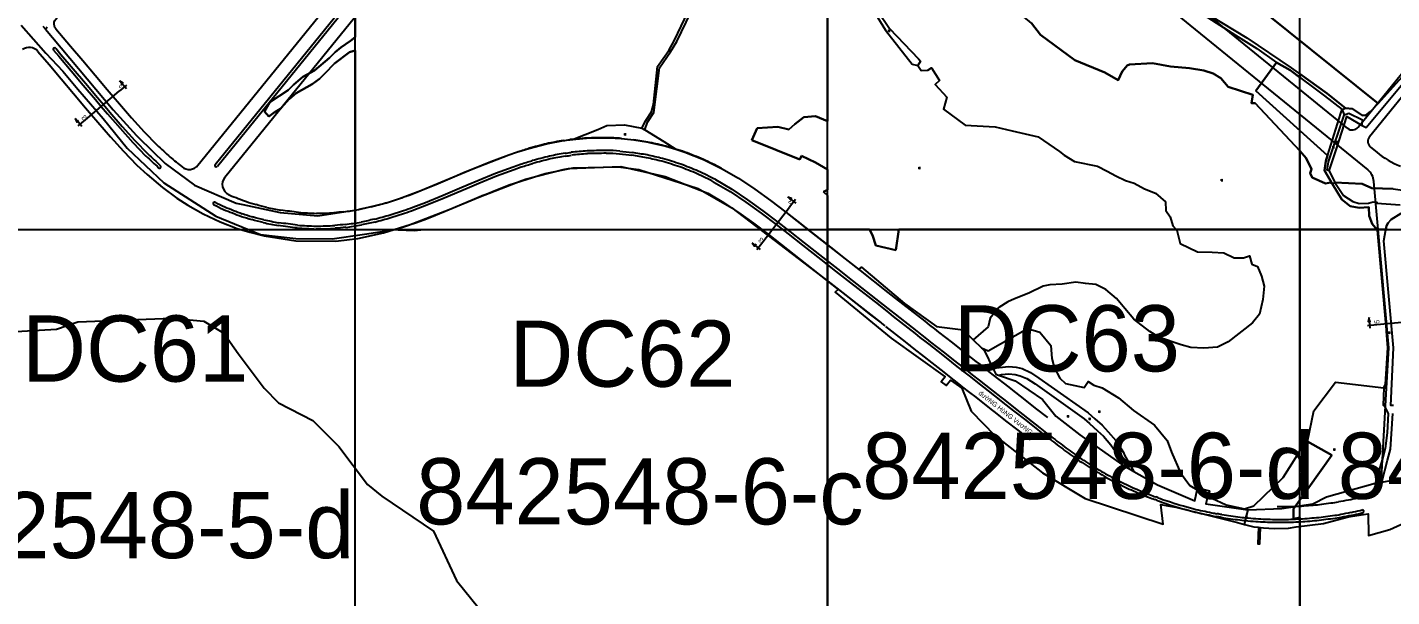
# Model space of a CAD drawing. Extents: x 548357 to 553070, y 1834500 to 1842500.
# Drawn here: x 549653 to 551097, y 1840112 to 1840714 of the extents above; entities that cross this region are included whole.
import ezdxf

# ---------------------------------------------------------------- set-up
doc = ezdxf.new("R2010")
doc.units = 0
for name, color, linetype in [('Level 10', 7, 'Continuous'), ('Level 11', 7, 'Continuous'), ('Level 13', 7, 'Continuous'), ('Level 2', 7, 'Continuous'), ('Level 30', 7, 'Continuous'), ('Level 4', 7, 'Continuous'), ('Level 52', 7, 'Continuous'), ('Level 55', 7, 'Continuous'), ('Level 61', 7, 'Continuous'), ('Level 62', 7, 'Continuous'), ('Level 8', 7, 'Continuous')]:
    doc.layers.add(name, color=color, linetype=linetype)

msp = doc.modelspace()

# ---------------------------------------------------------------- linework, layer by layer
at = {"layer": 'Level 10'}
for p, q in [((549669.5, 1840714.9), (549672.2, 1840711.6)), ((551045, 1840626.9), (551048.3, 1840628.3)), ((551045, 1840626.9), (551047.1, 1840620.9)), ((550303.6, 1840607.2), (550306.8, 1840605.2)), ((551031.3, 1840561.9), (551037.1, 1840549.5)), ((551034.8, 1840547.8), (551037.1, 1840549.5)), ((550654.3, 1840383.3), (550663, 1840374.9)), ((551081.4, 1840231.8), (551087.1, 1840232.8)), ((550941.5, 1840188), (550945.3, 1840203.5)), ((550956.4, 1840185), (550958.4, 1840184.8))]:
    msp.add_line(p, q, dxfattribs=at)
for points in [[(550668, 1841104.4), (550651.6, 1841083.3), (550624.3, 1841046.5), (550597.3, 1841000), (550573.2, 1840956.4), (550566.3, 1840935.7), (550568.6, 1840927), (550581, 1840919), (550623.6, 1840898.6), (550667.4, 1840872.9), (550728.6, 1840835.8), (550781.8, 1840802.7), (550841.7, 1840766.8), (550905.7, 1840725.9), (550943.9, 1840702.6), (550991, 1840671), (551029.2, 1840643.6), (551048.3, 1840628.3)], [(550710.3, 1840840.3), (550714.1, 1840840.8), (550780.7, 1840799.5), (550839.7, 1840763.8), (550882.2, 1840737.2), (550932, 1840705.5), (550954.7, 1840691.4), (550975.3, 1840676.5), (550989.8, 1840668.3), (551026.2, 1840641.2), (551045, 1840626.9)], [(550303.6, 1840607.2), (550307.8, 1840615.2), (550313.9, 1840624.4), (550316, 1840632), (550320, 1840672.1), (550332.2, 1840689.2), (550338.1, 1840700), (550348.7, 1840722.2), (550361.3, 1840752.2), (550371.7, 1840777.8), (550372.4, 1840783.5), (550369, 1840786), (550366.7, 1840791.1), (550376.5, 1840806.9), (550399.8, 1840814.8)], [(550306.8, 1840605.2), (550309.4, 1840613.3), (550316.2, 1840623.5), (550322.4, 1840670.9), (550334, 1840687.7), (550340.6, 1840698.7), (550350.6, 1840719.2), (550364.5, 1840748), (550374.4, 1840777.9), (550376.3, 1840789.8), (550377.2, 1840795.1), (550392.9, 1840791), (550408.1, 1840785.4), (550427.3, 1840777), (550444.9, 1840778.7), (550453, 1840777), (550490.1, 1840762.5), (550506.7, 1840761.1), (550527.8, 1840750.2), (550550.2, 1840728.9), (550561.4, 1840710.8), (550589.8, 1840674.8), (550595.7, 1840673.4)], [(550444.3, 1840782.4), (550454.1, 1840780.3), (550489.9, 1840766.3), (550500, 1840765.1), (550510, 1840764), (550531.3, 1840754.2), (550553.4, 1840730.9), (550565.9, 1840712.6), (550596.6, 1840680.4), (550598.4, 1840678), (550595.7, 1840673.4)], [(550716.1, 1840718), (550725.5, 1840705.8), (550761.8, 1840678.8), (550793.6, 1840666), (550807.9, 1840657.8), (550812.2, 1840667.1), (550814.2, 1840669.4), (550817.4, 1840673.2), (550819.9, 1840674.5), (550844, 1840675.7), (550863.1, 1840672.2), (550883.2, 1840670.6), (550898.5, 1840667.9), (550908.4, 1840665), (550916.6, 1840659.8), (550924.3, 1840650.6), (550950.4, 1840642.3), (550948.8, 1840633.3), (550953, 1840633.3), (551000, 1840582.9), (551007, 1840575.4), (551012.6, 1840563.6), (551010.9, 1840559.3), (551013.2, 1840554.8), (551027.2, 1840548.6), (551032.7, 1840549.5), (551034.8, 1840547.8)], [(549646.5, 1840716), (549672.5, 1840686.2), (549690.7, 1840667.2), (549706.4, 1840648.3), (549733.2, 1840617.2), (549758.8, 1840586), (549797.6, 1840549.2), (549852.5, 1840513.9), (549899.8, 1840494.7), (549937.4, 1840490.4), (549975.7, 1840489.9), (550009.9, 1840494.8), (550042.4, 1840499.7), (550056.7, 1840504.3), (550099.5, 1840520.9), (550130.9, 1840534.2), (550176.4, 1840551.8), (550180.4, 1840553.2), (550220.2, 1840563.5), (550226, 1840564.4), (550281.2, 1840566.4), (550328.1, 1840556.1), (550373.4, 1840538.2), (550390, 1840528.5), (550406, 1840517.8), (550421.8, 1840506.4), (550437.5, 1840494.5), (550511.4, 1840436.6), (550508.2, 1840433.6), (550567.6, 1840384.9), (550624.6, 1840344), (550620.4, 1840338.9), (550625.7, 1840334.9), (550630.3, 1840340.5), (550642.3, 1840332.1), (550652.1, 1840307.6), (550677.4, 1840282), (550727.6, 1840242.6), (550773, 1840215.4), (550855.4, 1840188.1), (550852.9, 1840208.9), (550860.4, 1840207.7), (550868.7, 1840206.3), (550905.9, 1840197), (550934.2, 1840189.9), (550941.5, 1840188)], [(549672.2, 1840711.6), (549673.9, 1840714.1)], [(549672.2, 1840711.6), (549679.6, 1840702.8), (549743.9, 1840626.3), (549768.8, 1840599.2), (549770.8, 1840597.1), (549798.8, 1840569.7), (549830.1, 1840546.9), (549874.2, 1840527.8), (549881.1, 1840526.3), (549920.6, 1840517.7), (549960.6, 1840514.4), (550003.9, 1840521), (550033.2, 1840528.2), (550047, 1840532.7), (550069.7, 1840541.1), (550124.8, 1840564.2), (550162.8, 1840579), (550170.8, 1840581.7), (550183.8, 1840585.7), (550202.7, 1840590.6), (550220.5, 1840593.9), (550230.3, 1840595)], [(551048.3, 1840628.3), (551055.7, 1840627.6), (551066.4, 1840620.3), (551070.1, 1840620.9), (551075.1, 1840624.8), (551082.9, 1840633), (551115.1, 1840668.6), (551131.5, 1840689.4), (551147.4, 1840709.2)], [(550595.7, 1840673.4), (550599.4, 1840667.9), (550606.3, 1840668.2), (550610.1, 1840670.8), (550618.8, 1840657.3), (550614, 1840653.1), (550626.4, 1840639.9), (550623, 1840627), (550645.7, 1840610.3), (550677.7, 1840608.6), (550695.5, 1840604.2), (550723.1, 1840598), (550745.8, 1840582.4), (550750.5, 1840578.6), (550761.6, 1840571.8), (550785.9, 1840567), (550796.1, 1840561.4), (550805.3, 1840556.8), (550815.7, 1840551.7), (550824.9, 1840549), (550835.7, 1840543), (550847.3, 1840538.2), (550857.9, 1840529.1), (550858.2, 1840520), (550862.7, 1840513.4), (550865.7, 1840503.6), (550869.2, 1840500), (550869.9, 1840499.3), (550873.5, 1840485.2), (550891.7, 1840476.1), (550907.2, 1840475.8), (550919.6, 1840475.3), (550930.7, 1840469.9), (550940.5, 1840469.9), (550946.9, 1840472.2), (550949.2, 1840463.1), (550955.2, 1840460.6), (550959.6, 1840450.6), (550962.2, 1840439.8), (550961.1, 1840426), (550957.4, 1840410.4), (550949.9, 1840401.2), (550924.3, 1840381.1), (550912.9, 1840375.6), (550898.6, 1840374.4), (550884.8, 1840375), (550874.5, 1840377.8), (550851.7, 1840385.8), (550841.4, 1840391.9), (550824.3, 1840405.1), (550815, 1840416.4), (550806.2, 1840427), (550794.7, 1840436.5), (550784.3, 1840441.8), (550773.3, 1840442.8), (550763.1, 1840444.2), (550748.7, 1840442.1), (550735.5, 1840441.4), (550728.3, 1840439.9), (550713.2, 1840432.7), (550698.2, 1840426.6), (550691, 1840423.4), (550681.4, 1840417.4), (550672.2, 1840406.2), (550670.1, 1840396.8), (550654.3, 1840383.3)], [(551066.2, 1840610), (551070.2, 1840607.7), (551114.3, 1840660.5)], [(551034.8, 1840547.8), (551026.2, 1840562.1), (551027.6, 1840572.1), (551043.6, 1840622.8), (551045, 1840626.9)], [(551031.3, 1840561.9), (551029.2, 1840562.5), (551030.6, 1840571.4), (551047.1, 1840620.9)], [(551031.3, 1840561.9), (551039.3, 1840586.3), (551049.9, 1840619.5), (551066.2, 1840610)], [(551066.2, 1840610), (551066.5, 1840615.4), (551051.9, 1840622.6), (551049.2, 1840621.5), (551047.1, 1840620.9)], [(550230.3, 1840595), (550256.9, 1840605.5), (550266.6, 1840609.8), (550285.3, 1840610.6), (550303.6, 1840607.2)], [(550306.8, 1840605.2), (550326.8, 1840592.9), (550339.7, 1840584.7)], [(550230.3, 1840595), (550245, 1840596.5), (550265.6, 1840596.9), (550268.8, 1840596.8), (550281.8, 1840596.1), (550295.2, 1840594.7), (550308.4, 1840592.6), (550311.8, 1840592), (550329, 1840588), (550339.7, 1840584.7)], [(550339.7, 1840584.7), (550349.2, 1840581.8), (550368.7, 1840574), (550387.9, 1840564.4), (550405.8, 1840554), (550423.1, 1840542.5), (550439.7, 1840530.5), (550455.9, 1840518.2), (550480, 1840499.3), (550533.4, 1840457.5), (550536.1, 1840460), (550581.7, 1840421.7), (550615.4, 1840397.2), (550643.7, 1840393.8), (550654.3, 1840383.3)], [(551034.8, 1840547.8), (551044.7, 1840531.6), (551053.4, 1840524.5), (551063, 1840522.8), (551073, 1840523.4), (551073.5, 1840514.4), (551076.6, 1840506), (551081.7, 1840500), (551082.4, 1840499.1), (551091.7, 1840393.8), (551091.8, 1840392.5), (551093.3, 1840374.6), (551090.7, 1840336.4), (551088.9, 1840332.3)], [(551037.1, 1840549.5), (551066.1, 1840548.3), (551076.4, 1840543.6), (551098.9, 1840543), (551118.2, 1840540.1), (551161.8, 1840525.1), (551233.2, 1840500), (551238.8, 1840498), (551253.4, 1840496.2), (551257.3, 1840498.4), (551321.8, 1840456), (551318.5, 1840452.2), (551336.4, 1840434.6), (551361.3, 1840400.4), (551369, 1840388.7), (551375.2, 1840382.9), (551398.1, 1840366.6), (551414, 1840358.1), (551437.1, 1840348.7)], [(551037.1, 1840549.5), (551046.2, 1840536), (551056.2, 1840529.4), (551062.8, 1840527.2), (551072.7, 1840527.8), (551077.6, 1840529), (551081.7, 1840528.9), (551081.8, 1840527.9), (551106.4, 1840525.9)], [(551099.4, 1840313.9), (551096.6, 1840313.9), (551099.1, 1840374.7), (551089.2, 1840487.9), (551091.9, 1840503.9), (551093.6, 1840507), (551096.7, 1840510.6), (551106.9, 1840516.7)], [(550663, 1840374.9), (550670.1, 1840371.4), (550711.7, 1840395.3), (550724.8, 1840391.4), (550736.6, 1840377.1), (550737.5, 1840363.6), (550740, 1840354.1), (550746.2, 1840342.8), (550752.2, 1840337), (550771.7, 1840332.9), (550776.2, 1840339.1), (550782, 1840335.1), (550790.8, 1840332.5), (550808.2, 1840322), (550824.2, 1840308.3), (550846.1, 1840292.9), (550859.7, 1840276.9), (550864.2, 1840264.3), (550873.9, 1840242.7), (550883.6, 1840229), (550891.5, 1840224.6)], [(550663, 1840374.9), (550666.4, 1840371.5), (550675.3, 1840353.2)], [(550675.3, 1840353.2), (550692.2, 1840354.9), (550699.7, 1840354.2), (550706.3, 1840352.9), (550714.9, 1840348.8), (550723.9, 1840342.8), (550776, 1840306), (550783.1, 1840299.6), (550790.9, 1840292.8), (550797.4, 1840285.9), (550805.3, 1840276.6), (550813.3, 1840264.1), (550814.5, 1840261.1), (550824.3, 1840244.1)], [(550675.3, 1840353.2), (550678.4, 1840347), (550681.2, 1840346)], [(550681.2, 1840346), (550684.4, 1840346.4), (550692, 1840347.2), (550698.9, 1840346.6), (550704.2, 1840345.2), (550711.2, 1840342.2), (550720.1, 1840336.7), (550771.8, 1840299.6), (550777.6, 1840294.6), (550785.8, 1840287.1), (550792.3, 1840281.4), (550800.1, 1840272.2), (550807.5, 1840261.6), (550808.5, 1840257.9), (550811.6, 1840251.5)], [(550681.2, 1840346), (550698.7, 1840339.7), (550727.7, 1840320.2), (550741.9, 1840302.4), (550767.1, 1840282.6), (550811.6, 1840251.5)], [(550902.9, 1840218.2), (550906.9, 1840215.9), (550922.3, 1840208.6), (550941.5, 1840204.4), (550951.3, 1840207.7), (550982.4, 1840237.7), (550998.2, 1840262.8), (551000, 1840265.8), (551002.7, 1840270.4), (551008.2, 1840275.8), (551014.9, 1840308.2), (551038, 1840338.6), (551088.9, 1840332.3)], [(551088.9, 1840332.3), (551088.4, 1840314.2), (551089, 1840314.2), (551093.7, 1840305.4), (551092.7, 1840284.7), (551090.5, 1840268.4), (551087.6, 1840257.5), (551082, 1840239), (551081.4, 1840231.8)], [(551087.1, 1840232.8), (551093.1, 1840255.9), (551096.1, 1840267.4), (551098.7, 1840305.4)], [(551087.1, 1840232.8), (551113.6, 1840237.7), (551157.8, 1840247.3), (551212.5, 1840256.4), (551249.3, 1840258.4), (551278.2, 1840254.3), (551302.7, 1840248.6), (551328.8, 1840238), (551352.1, 1840227.1), (551391.8, 1840199.5), (551394.4, 1840202.3), (551400.6, 1840197.1), (551397.4, 1840193.8), (551409.3, 1840180.6), (551432.6, 1840144.3), (551447.9, 1840116.2)], [(550811.6, 1840251.5), (550812.4, 1840251), (550824.3, 1840244.1)], [(550824.3, 1840244.1), (550849.3, 1840229.7), (550888.8, 1840212.9), (550891.5, 1840224.6)], [(550891.5, 1840224.6), (550891.9, 1840226.6), (550904.4, 1840223.4), (550902.9, 1840218.2)], [(550945.3, 1840203.5), (550980.9, 1840204.9), (551014, 1840209.8), (551028.2, 1840217.2), (551079.9, 1840231.5), (551081.4, 1840231.8)], [(550902.9, 1840218.2), (550900.5, 1840209.9), (550945.1, 1840203.5), (550945.3, 1840203.5)], [(550958.4, 1840184.8), (550961.8, 1840184.4), (550973, 1840183.6), (550988.1, 1840184.1), (550996.1, 1840185.5), (551025.2, 1840189), (551050.3, 1840195.6), (551053.6, 1840196.3), (551072.1, 1840199.1), (551072.5, 1840199.2), (551072.9, 1840176.1), (551095.5, 1840182.6), (551145.7, 1840205.4), (551188.4, 1840214.8), (551223.7, 1840220.4)], [(550941.5, 1840188), (550943.3, 1840195.5), (550945.3, 1840203.5)], [(550941.5, 1840188), (550951.3, 1840185.6), (550956.4, 1840185)], [(550956.4, 1840185), (550955.8, 1840167.6), (550957.8, 1840167.4), (550958.4, 1840184.8)]]:
    msp.add_lwpolyline(points, dxfattribs=at)
at = {"layer": 'Level 11'}
for p, q in [((550564.6, 1840710), (550564, 1840710)), ((550565.3, 1840710.6), (550564.6, 1840710)), ((550564.6, 1840710), (550565.3, 1840709.3)), ((550565.3, 1840711.2), (550565.3, 1840710.6)), ((550565.9, 1840710), (550565.3, 1840710.6)), ((550565.3, 1840709.3), (550565.9, 1840710)), ((550565.3, 1840709.3), (550565.3, 1840708.7)), ((550566.5, 1840710), (550565.9, 1840710)), ((550285.9, 1840601.7), (550285.9, 1840601.1)), ((550285.3, 1840600.4), (550284.6, 1840600.4)), ((550285.9, 1840601.1), (550285.3, 1840600.4)), ((550285.3, 1840600.4), (550285.9, 1840599.8)), ((550286.5, 1840600.4), (550285.9, 1840601.1)), ((550285.9, 1840599.8), (550286.5, 1840600.4)), ((550285.9, 1840599.8), (550285.9, 1840599.2)), ((550287.1, 1840600.4), (550286.5, 1840600.4)), ((551035.7, 1840587.6), (551035.1, 1840586.9)), ((551035.7, 1840588.2), (551035.7, 1840587.6)), ((551036.3, 1840586.9), (551035.7, 1840587.6)), ((551038.8, 1840592.3), (551038.1, 1840592.3)), ((551039.4, 1840592.9), (551038.8, 1840592.3)), ((551038.8, 1840592.3), (551039.4, 1840591.7)), ((551039.4, 1840593.5), (551039.4, 1840592.9)), ((551040, 1840592.3), (551039.4, 1840592.9)), ((551039.4, 1840591.7), (551040, 1840592.3)), ((551039.4, 1840591.7), (551039.4, 1840591)), ((551040.6, 1840592.3), (551040, 1840592.3)), ((551035.1, 1840586.9), (551034.4, 1840586.9)), ((551035.1, 1840586.9), (551035.7, 1840586.3)), ((551035.7, 1840586.3), (551036.3, 1840586.9)), ((551035.7, 1840586.3), (551035.7, 1840585.7)), ((551036.9, 1840586.9), (551036.3, 1840586.9)), ((550596.8, 1840564.9), (550596.2, 1840564.9)), ((550597.4, 1840565.5), (550596.8, 1840564.9)), ((550596.8, 1840564.9), (550597.4, 1840564.3)), ((550597.4, 1840566.1), (550597.4, 1840565.5)), ((550598, 1840564.9), (550597.4, 1840565.5)), ((550597.4, 1840564.3), (550598, 1840564.9)), ((550597.4, 1840564.3), (550597.4, 1840563.6)), ((550598.7, 1840564.9), (550598, 1840564.9)), ((550916.8, 1840551.9), (550916.2, 1840551.9)), ((550917.5, 1840552.6), (550916.8, 1840551.9)), ((550916.8, 1840551.9), (550917.5, 1840551.3)), ((550917.5, 1840553.2), (550917.5, 1840552.6)), ((550918.1, 1840551.9), (550917.5, 1840552.6)), ((550917.5, 1840551.3), (550918.1, 1840551.9)), ((550917.5, 1840551.3), (550917.5, 1840550.7)), ((550918.7, 1840551.9), (550918.1, 1840551.9)), ((551094.2, 1840390.7), (551093.6, 1840390.7)), ((551094.8, 1840391.3), (551094.2, 1840390.7)), ((551094.2, 1840390.7), (551094.8, 1840390)), ((551094.8, 1840391.9), (551094.8, 1840391.3)), ((551095.5, 1840390.7), (551094.8, 1840391.3)), ((551094.8, 1840390), (551095.5, 1840390.7)), ((551094.8, 1840390), (551094.8, 1840389.4)), ((551096.1, 1840390.7), (551095.5, 1840390.7)), ((550754.1, 1840302.1), (550753.5, 1840302.1)), ((550754.7, 1840302.8), (550754.1, 1840302.1)), ((550754.1, 1840302.1), (550754.7, 1840301.5)), ((550754.7, 1840303.4), (550754.7, 1840302.8)), ((550755.4, 1840302.1), (550754.7, 1840302.8)), ((550754.7, 1840301.5), (550755.4, 1840302.1)), ((550754.7, 1840301.5), (550754.7, 1840300.9)), ((550756, 1840302.1), (550755.4, 1840302.1)), ((550777, 1840299.5), (550776.3, 1840299.5)), ((550777.6, 1840300.1), (550777, 1840299.5)), ((550777, 1840299.5), (550777.6, 1840298.8)), ((550777.6, 1840300.7), (550777.6, 1840300.1)), ((550778.2, 1840299.5), (550777.6, 1840300.1)), ((550777.6, 1840298.8), (550778.2, 1840299.5)), ((550777.6, 1840298.8), (550777.6, 1840298.2)), ((550778.8, 1840299.5), (550778.2, 1840299.5)), ((550787.2, 1840307.2), (550786.5, 1840307.2)), ((550787.8, 1840307.9), (550787.2, 1840307.2)), ((550787.2, 1840307.2), (550787.8, 1840306.6)), ((550787.8, 1840308.5), (550787.8, 1840307.9)), ((550788.4, 1840307.2), (550787.8, 1840307.9)), ((550787.8, 1840306.6), (550788.4, 1840307.2)), ((550787.8, 1840306.6), (550787.8, 1840306)), ((550789, 1840307.2), (550788.4, 1840307.2)), ((551036, 1840267.1), (551035.4, 1840267.1)), ((551036.6, 1840267.7), (551036, 1840267.1)), ((551036, 1840267.1), (551036.6, 1840266.5)), ((551036.6, 1840268.4), (551036.6, 1840267.7)), ((551037.3, 1840267.1), (551036.6, 1840267.7)), ((551036.6, 1840266.5), (551037.3, 1840267.1)), ((551036.6, 1840266.5), (551036.6, 1840265.9)), ((551037.9, 1840267.1), (551037.3, 1840267.1)), ((550942.7, 1840195.7), (550942.1, 1840195.7)), ((550943.4, 1840196.3), (550942.7, 1840195.7)), ((550942.7, 1840195.7), (550943.4, 1840195.1)), ((550943.4, 1840196.9), (550943.4, 1840196.3)), ((550944, 1840195.7), (550943.4, 1840196.3)), ((550943.4, 1840195.1), (550944, 1840195.7)), ((550943.4, 1840195.1), (550943.4, 1840194.4)), ((550944.6, 1840195.7), (550944, 1840195.7)), ((550956.5, 1840176.2), (550955.9, 1840176.2)), ((550957.1, 1840176.8), (550956.5, 1840176.2)), ((550956.5, 1840176.2), (550957.1, 1840175.5)), ((550957.1, 1840177.4), (550957.1, 1840176.8)), ((550957.7, 1840176.2), (550957.1, 1840176.8)), ((550957.1, 1840175.5), (550957.7, 1840176.2)), ((550957.1, 1840175.5), (550957.1, 1840174.9)), ((550958.4, 1840176.2), (550957.7, 1840176.2))]:
    msp.add_line(p, q, dxfattribs=at)
for centre in [(550565.3, 1840710), (550285.9, 1840600.4), (551039.4, 1840592.3), (551035.7, 1840586.9), (550597.4, 1840564.9), (550917.5, 1840551.9), (551094.8, 1840390.7), (550754.7, 1840302.1), (550777.6, 1840299.5), (550787.8, 1840307.2), (551036.6, 1840267.1), (550943.4, 1840195.7), (550957.1, 1840176.2)]:
    msp.add_circle(centre, 0.15, dxfattribs=at)
at = {"layer": 'Level 13'}
for points in [[(549714.7, 1840616), (549750.2, 1840646)], [(549757.9, 1840652.6), (549750.2, 1840646)], [(549758, 1840648.6), (549750.8, 1840657.1)], [(549750.8, 1840657.1), (549754.3, 1840654.9), (549752.1, 1840653)], [(549710.9, 1840608.7), (549703.7, 1840617.2)], [(549703.7, 1840617.2), (549705.3, 1840613.4), (549707.5, 1840615.2)], [(549707, 1840609.4), (549714.7, 1840616)], [(550467, 1840527.7), (550458.2, 1840534.5)], [(550458.2, 1840534.5), (550462.1, 1840533), (550460.4, 1840530.8)], [(550466.2, 1840531.5), (550460, 1840523.5)], [(550431.5, 1840486.8), (550460, 1840523.5)], [(550425.4, 1840478.8), (550431.5, 1840486.8)], [(550429.3, 1840478.9), (550420.5, 1840485.7)], [(550420.5, 1840485.7), (550422.9, 1840482.3), (550424.6, 1840484.6)], [(551071.6, 1840398.5), (551081.7, 1840399.4)], [(551073.4, 1840406.8), (551072.5, 1840402.7), (551075.4, 1840403)], [(551074.4, 1840395.7), (551073.4, 1840406.8)], [(551081.7, 1840399.4), (551122.8, 1840403.2)]]:
    msp.add_lwpolyline(points, dxfattribs=at)
at = {"layer": 'Level 2'}
for p, q in [((550761.8, 1840678.8), (550725.5, 1840705.8)), ((550598.4, 1840678), (550595.7, 1840673.4)), ((550596.6, 1840680.4), (550598.4, 1840678)), ((550793.6, 1840666), (550761.8, 1840678.8)), ((550883.2, 1840670.6), (550863.1, 1840672.2)), ((550677.7, 1840608.6), (550695.5, 1840604.2)), ((551027.2, 1840548.6), (551013.2, 1840554.8)), ((551066.1, 1840548.3), (551037.1, 1840549.5)), ((551037.1, 1840549.5), (551046.2, 1840536)), ((551076.4, 1840543.6), (551066.1, 1840548.3)), ((551046.2, 1840536), (551056.2, 1840529.4)), ((551098.9, 1840543), (551076.4, 1840543.6)), ((551081.8, 1840527.9), (551106.4, 1840525.9)), ((550949.2, 1840463.1), (550955.2, 1840460.6)), ((550955.2, 1840460.6), (550959.6, 1840450.6)), ((550773.3, 1840442.8), (550763.1, 1840444.2)), ((550784.3, 1840441.8), (550773.3, 1840442.8)), ((550713.2, 1840432.7), (550698.2, 1840426.6)), ((550794.7, 1840436.5), (550784.3, 1840441.8)), ((550698.2, 1840426.6), (550691, 1840423.4)), ((550654.3, 1840383.3), (550663, 1840374.9)), ((550884.8, 1840375), (550874.5, 1840377.8)), ((550898.6, 1840374.4), (550884.8, 1840375))]:
    msp.add_line(p, q, dxfattribs=at)
for points in [[(550725.5, 1840705.8), (550716.1, 1840718), (550691.6, 1840738.3), (550669.5, 1840755), (550663.6, 1840770.2)], [(550553.4, 1840730.9), (550565.9, 1840712.6), (550596.6, 1840680.4)], [(550863.1, 1840672.2), (550844, 1840675.7), (550819.9, 1840674.5), (550817.4, 1840673.2), (550814.2, 1840669.4)], [(550595.7, 1840673.4), (550599.4, 1840667.9), (550606.3, 1840668.2), (550610.1, 1840670.8)], [(550610.1, 1840670.8), (550618.8, 1840657.3), (550614, 1840653.1)], [(550814.2, 1840669.4), (550812.2, 1840667.1), (550807.9, 1840657.8), (550793.6, 1840666)], [(550908.4, 1840665), (550898.5, 1840667.9), (550883.2, 1840670.6)], [(550924.3, 1840650.6), (550916.6, 1840659.8), (550908.4, 1840665)], [(550614, 1840653.1), (550626.4, 1840639.9), (550623, 1840627)], [(550948.8, 1840633.3), (550950.4, 1840642.3), (550924.3, 1840650.6)], [(551012.6, 1840563.6), (551007, 1840575.4), (551000, 1840582.9), (550953, 1840633.3), (550948.8, 1840633.3)], [(550623, 1840627), (550645.7, 1840610.3), (550677.7, 1840608.6)], [(550695.5, 1840604.2), (550723.1, 1840598), (550745.8, 1840582.4)], [(550745.8, 1840582.4), (550750.5, 1840578.6), (550761.6, 1840571.8), (550785.9, 1840567), (550796.1, 1840561.4), (550805.3, 1840556.8), (550815.7, 1840551.7), (550824.9, 1840549), (550835.7, 1840543), (550847.3, 1840538.2), (550857.9, 1840529.1), (550858.2, 1840520), (550862.7, 1840513.4), (550865.7, 1840503.6)], [(551013.2, 1840554.8), (551010.9, 1840559.3), (551012.6, 1840563.6)], [(550904.4, 1840223.4), (550902.9, 1840218.2), (550906.9, 1840215.9), (550922.3, 1840208.6), (550941.5, 1840204.4), (550951.3, 1840207.7), (550982.4, 1840237.7), (550998.2, 1840262.8), (551000, 1840265.8), (551002.7, 1840270.4), (551008.2, 1840275.8), (551014.9, 1840308.2), (551038, 1840338.6), (551088.9, 1840332.3), (551090.7, 1840336.4), (551093.3, 1840374.6), (551091.8, 1840392.5), (551091.7, 1840393.8), (551082.4, 1840499.1), (551081.7, 1840500), (551076.6, 1840506), (551073.5, 1840514.4), (551073, 1840523.4), (551063, 1840522.8), (551053.4, 1840524.5), (551044.7, 1840531.6), (551034.8, 1840547.8)], [(551034.8, 1840547.8), (551032.7, 1840549.5), (551027.2, 1840548.6)], [(551056.2, 1840529.4), (551062.8, 1840527.2), (551072.7, 1840527.8)], [(551072.7, 1840527.8), (551077.6, 1840529), (551081.7, 1840528.9), (551081.8, 1840527.9)], [(550865.7, 1840503.6), (550869.2, 1840500), (550869.9, 1840499.3)], [(550869.9, 1840499.3), (550873.5, 1840485.2), (550891.7, 1840476.1), (550907.2, 1840475.8), (550919.6, 1840475.3), (550930.7, 1840469.9)], [(550930.7, 1840469.9), (550940.5, 1840469.9), (550946.9, 1840472.2), (550949.2, 1840463.1)], [(550763.1, 1840444.2), (550748.7, 1840442.1), (550735.5, 1840441.4), (550728.3, 1840439.9), (550713.2, 1840432.7)], [(550959.6, 1840450.6), (550962.2, 1840439.8), (550961.1, 1840426), (550957.4, 1840410.4), (550949.9, 1840401.2), (550924.3, 1840381.1), (550912.9, 1840375.6), (550898.6, 1840374.4)], [(550874.5, 1840377.8), (550851.7, 1840385.8), (550841.4, 1840391.9), (550824.3, 1840405.1), (550815, 1840416.4), (550806.2, 1840427), (550794.7, 1840436.5)], [(550691, 1840423.4), (550681.4, 1840417.4), (550672.2, 1840406.2), (550670.1, 1840396.8), (550654.3, 1840383.3)], [(550663, 1840374.9), (550670.1, 1840371.4), (550711.7, 1840395.3), (550724.8, 1840391.4), (550736.6, 1840377.1), (550737.5, 1840363.6), (550740, 1840354.1), (550746.2, 1840342.8), (550752.2, 1840337), (550771.7, 1840332.9), (550776.2, 1840339.1), (550782, 1840335.1), (550790.8, 1840332.5), (550808.2, 1840322), (550824.2, 1840308.3), (550846.1, 1840292.9), (550859.7, 1840276.9), (550864.2, 1840264.3), (550873.9, 1840242.7), (550883.6, 1840229), (550891.5, 1840224.6)], [(550891.5, 1840224.6), (550891.9, 1840226.6), (550904.4, 1840223.4)]]:
    msp.add_lwpolyline(points, dxfattribs=at)
at = {"layer": 'Level 30'}
for p, q in [((549862.1, 1840555.2), (550341.9, 1841145.8)), ((550353.2, 1841147), (551072, 1840563.1)), ((549833.7, 1840567.8), (550031.9, 1840811.8)), ((549851.8, 1840568.7), (550043.1, 1840804.1)), ((549854.2, 1840566.8), (550045.4, 1840802.2)), ((550866.5, 1840756.4), (551050.6, 1840606.8)), ((549683.2, 1840712.2), (549683.2, 1840712.2)), ((551061.8, 1840608), (551147.4, 1840713.4)), ((551073.9, 1840598.2), (551162.6, 1840707.5)), ((551075, 1840587), (551081.7, 1840581.6)), ((549769.1, 1840568), (549769.1, 1840568)), ((550220.2, 1840563.5), (550226, 1840564.4)), ((550172.6, 1840550.6), (550172.8, 1840550.7)), ((550033.2, 1840528.2), (550047, 1840532.7)), ((550126.4, 1840532.3), (550136.3, 1840536.5)), ((550037.1, 1840515.3), (550051.4, 1840519.9)), ((550037.9, 1840512.4), (550052.3, 1840517)), ((550500.4, 1840445.2), (550556.8, 1840401)), ((550584.6, 1840379.2), (550587.1, 1840377.2)), ((551086.3, 1840231.1), (551091.9, 1840332.1)), ((551088.9, 1840332.3), (551091.9, 1840332.1)), ((550707.2, 1840321.2), (550720.1, 1840311.1)), ((550720.1, 1840311.1), (550733.1, 1840300.9)), ((550701.6, 1840287.5), (550714.6, 1840277.3))]:
    msp.add_line(p, q, dxfattribs=at)
for points in [[(549683.2, 1840712.2), (549682.3, 1840713.5), (549681.7, 1840714.9), (549681.3, 1840717.5), (549681.5, 1840719.1), (549682.1, 1840720.9), (549683.1, 1840722.4), (549864.1, 1840945.3)], [(549683.2, 1840712.2), (549698.9, 1840693.7), (549711.8, 1840678.5), (549724.8, 1840663.2), (549737.7, 1840648), (549743.9, 1840640.7), (549750.6, 1840632.8), (549763.5, 1840617.8), (549776.6, 1840603.3), (549790.1, 1840589.4)], [(549680.8, 1840689.6), (549686.3, 1840683.1), (549699.3, 1840667.8), (549712.2, 1840652.6), (549725.1, 1840637.3), (549731.3, 1840630), (549738.1, 1840622.1), (549751.2, 1840606.9), (549764.6, 1840592), (549778.6, 1840577.6)], [(549683.1, 1840691.5), (549688.6, 1840685), (549701.5, 1840669.7), (549714.5, 1840654.5), (549727.4, 1840639.3), (549733.6, 1840632), (549740.4, 1840624), (549753.4, 1840608.9), (549766.8, 1840594.1), (549780.7, 1840579.8)], [(549664.2, 1840688.2), (549676, 1840674.3), (549689, 1840659.1), (549701.9, 1840643.8), (549714.8, 1840628.6), (549721, 1840621.3), (549727.8, 1840613.3), (549741, 1840598), (549754.7, 1840582.8), (549769.1, 1840568)], [(550056.5, 1840536), (550069.7, 1840541.1), (550088, 1840548.6), (550105.3, 1840556), (550114.7, 1840560), (550124.8, 1840564.2), (550143.6, 1840571.9), (550162.8, 1840579), (550170.8, 1840581.7)], [(549769.1, 1840568), (549779.8, 1840558), (549796.1, 1840544.2), (549811.4, 1840532.9), (549822.9, 1840525.6), (549839.1, 1840516.5), (549857.3, 1840507.9), (549875.2, 1840501), (549888.6, 1840496.9), (549903.8, 1840493.2), (549937.4, 1840488), (549979.8, 1840487.6), (550002.9, 1840490.5), (550030, 1840496.2), (550064.1, 1840507), (550072.7, 1840510.2), (550080.8, 1840513.2), (550099.5, 1840520.9), (550126.4, 1840532.3)], [(550061.2, 1840523.4), (550074.7, 1840528.6), (550093.2, 1840536.1), (550110.6, 1840543.5), (550119.9, 1840547.5), (550130, 1840551.8), (550148.5, 1840559.3), (550167.3, 1840566.3), (550175, 1840568.9)], [(550062.2, 1840520.6), (550075.8, 1840525.8), (550094.3, 1840533.4), (550111.8, 1840540.8), (550121.1, 1840544.8), (550131.1, 1840549), (550149.6, 1840556.5), (550168.3, 1840563.4), (550175.9, 1840566)], [(550126.4, 1840532.3), (550163, 1840547.1), (550201.3, 1840559.2), (550230.9, 1840565.1), (550278.6, 1840566.3), (550300.4, 1840563.5), (550363.1, 1840543.4), (550398.7, 1840522.7), (550500.4, 1840445.2)], [(550387.9, 1840564.4), (550405.8, 1840554), (550423.1, 1840542.5), (550439.7, 1840530.5), (550455.9, 1840518.2), (550468.6, 1840508.3), (550483.8, 1840496.3), (550503.2, 1840481.2), (550518.9, 1840468.8), (550534.7, 1840456.5), (550564.1, 1840433.4), (550575.3, 1840424.6), (550580, 1840421), (550603.1, 1840402.8), (550608.2, 1840398.8), (550613.4, 1840394.8), (550617.6, 1840391.4), (550632.3, 1840379.9), (550641.6, 1840372.7), (550647.3, 1840368.1), (550657.3, 1840360.3), (550661.6, 1840357), (550668.9, 1840351.2)], [(550379.9, 1840550), (550397.1, 1840539.9), (550413.7, 1840528.9), (550429.9, 1840517.3), (550445.8, 1840505.2), (550458.4, 1840495.3), (550473.7, 1840483.3), (550493, 1840468.2), (550508.7, 1840455.8), (550524.5, 1840443.5), (550554, 1840420.4), (550565.1, 1840411.6), (550569.8, 1840408), (550592.9, 1840389.8), (550598, 1840385.8), (550603.2, 1840381.8), (550607.4, 1840378.5), (550622.2, 1840366.9), (550631.4, 1840359.7), (550637.2, 1840355.1), (550647.2, 1840347.3), (550651.4, 1840344), (550658.8, 1840338.2), (550665.4, 1840333), (550681.9, 1840320.1), (550685.8, 1840317), (550697, 1840308.2), (550709.9, 1840298.1), (550722.9, 1840287.9)], [(550381.4, 1840552.6), (550398.7, 1840542.5), (550415.4, 1840531.4), (550431.7, 1840519.7), (550447.6, 1840507.5), (550460.3, 1840497.6), (550475.5, 1840485.7), (550494.9, 1840470.5), (550510.6, 1840458.2), (550526.3, 1840445.9), (550555.8, 1840422.7), (550567, 1840414), (550571.6, 1840410.3), (550594.8, 1840392.2), (550599.8, 1840388.2), (550605, 1840384.1), (550609.3, 1840380.8), (550624, 1840369.3), (550633.2, 1840362), (550639, 1840357.5), (550649, 1840349.7), (550653.3, 1840346.3), (550660.6, 1840340.6), (550667.2, 1840335.4), (550683.7, 1840322.4), (550687.7, 1840319.3), (550698.9, 1840310.6), (550711.7, 1840300.5), (550724.8, 1840290.2)], [(551091.9, 1840332.1), (551094.3, 1840374.9), (551078.6, 1840550.7)], [(550500.4, 1840445.2), (550516.2, 1840432.9), (550545.6, 1840409.8), (550556.8, 1840401)], [(550556.8, 1840401), (550557.5, 1840400.4), (550560.8, 1840397.9)], [(550561.5, 1840397.3), (550582.3, 1840381), (550584.6, 1840379.2)], [(550584.6, 1840379.2), (550589.7, 1840375.2), (550594.8, 1840371.2), (550599.1, 1840367.8), (550613.8, 1840356.3), (550623.1, 1840349), (550628.8, 1840344.5), (550638.8, 1840336.7), (550643.1, 1840333.3), (550650.4, 1840327.6), (550657, 1840322.4), (550673.5, 1840309.5), (550677.5, 1840306.4), (550688.7, 1840297.6), (550701.6, 1840287.5)], [(550668.9, 1840351.2), (550675.6, 1840346), (550692.1, 1840333.1)], [(550692.1, 1840333.1), (550696, 1840330), (550707.2, 1840321.2)]]:
    msp.add_lwpolyline(points, dxfattribs=at)
for centre, radius, start, end in [((549655.1, 1840680.4), 12, 40.3207, 126.0749), ((549681.9, 1840690.5), 1.51, 40.3207, 220.3207), ((551055.6, 1840613.1), 8, 230.91, 320.91), ((558644.3, 1850095.8), 12991, 227.03453, 227.1189), ((553576.7, 1827379.4), 13635.2, 104.32617, 104.40849), ((550261.3, 1840328.2), 268.8, 98.7363, 102.586), ((550199.9, 1840763.4), 170.8, 276.9204, 279.192), ((571642.1, 1611339.2), 230253.7, 95.332098, 95.336541), ((553144.2, 1692227.3), 148397.6, 91.111498, 91.119459), ((550267.1, 1840461.2), 135.7, 83.7488, 90.6245), ((550431.6, 1841963.7), 1375.7, 263.7488, 264.3069), ((538241.5, 1766947.7), 74626.9, 80.691938, 80.704901), ((549548.8, 1837255.7), 3422.4, 76.8222, 77.1172), ((512031.6, 1716958.9), 129425.1, 72.778872, 72.788225), ((551080.1, 1840593.2), 8, 140.91, 230.91), ((558644.3, 1850095.8), 13007.5, 227.0327, 227.11352), ((558644.3, 1850095.8), 13004.5, 227.03303, 227.11352), ((552813.8, 1844250.4), 4749.3, 230.676, 230.8733), ((509974.9, 1970741.6), 136225.2, 287.161735, 287.16742), ((509974.9, 1970741.6), 136238.7, 287.161812, 287.167283), ((553576.7, 1827379.4), 13621.7, 104.32704, 104.40712), ((553576.7, 1827379.4), 13618.7, 104.32724, 104.40682), ((550261.3, 1840328.2), 255.3, 98.7828, 102.5406), ((550261.3, 1840328.2), 252.3, 98.7934, 102.53), ((550199.9, 1840763.4), 184.3, 276.989, 279.0481), ((550199.9, 1840763.4), 187.3, 277.0035, 279.0182), ((571642.1, 1611339.2), 230240.2, 95.332222, 95.33643), ((571642.1, 1611339.2), 230237.2, 95.33225, 95.336406), ((553144.2, 1692227.3), 148384.1, 91.111521, 91.119268), ((553144.2, 1692227.3), 148381.1, 91.111526, 91.119225), ((550267.1, 1840461.2), 122.2, 83.7488, 90.5983), ((550267.1, 1840461.2), 119.2, 83.7488, 90.5919), ((550431.6, 1841963.7), 1392.2, 263.7488, 264.2855), ((550431.6, 1841963.7), 1389.2, 263.7488, 264.2894), ((538241.5, 1766947.7), 74610.4, 80.692334, 80.704504), ((538241.5, 1766947.7), 74613.4, 80.692262, 80.704576), ((549548.8, 1837255.7), 3405.9, 76.832, 77.1086), ((549548.8, 1837255.7), 3408.9, 76.8302, 77.1102), ((512031.6, 1716958.9), 129411.6, 72.779111, 72.788015), ((408635.3, 1486268.8), 381602.6, 68.197009, 68.200164), ((550183.6, 1840175.8), 439.1, 62.2664, 65.0673), ((551144.7, 1840659.2), 100, 230.91, 247.5539), ((549793, 1840566.2), 1.5, 227.1135, 47.1135), ((549824.4, 1840575.4), 12, 230.8733, 320.91), ((549853, 1840567.8), 1.5, 140.91, 320.91), ((509974.9, 1970741.6), 136241.7, 287.161829, 287.167253), ((512031.6, 1716958.9), 129408.6, 72.779164, 72.787968), ((408635.3, 1486268.8), 381586.1, 68.197077, 68.200064), ((408635.3, 1486268.8), 381589.1, 68.197065, 68.200082), ((550183.6, 1840175.8), 422.6, 62.3167, 65.0068), ((550183.6, 1840175.8), 425.6, 62.3074, 65.0181), ((551060.6, 1840549.1), 18, 5.1255, 50.91), ((549871.4, 1840547.6), 12, 140.91, 244.4213), ((635908.5, 2020292.7), 199287.4, 244.421337, 244.421736), ((685472.6, 2193612), 378221.3, 248.98981, 248.992677), ((585350.5, 1953531.1), 118436.4, 252.575626, 252.580731), ((536157.5, 1879450.5), 41322.1, 289.64118, 289.65508), ((549851.2, 1840527.3), 1.5, 64.4186, 244.4186), ((635908.5, 2020292.7), 199303.9, 244.418622, 244.421925), ((635908.5, 2020292.7), 199300.9, 244.418622, 244.42189), ((685472.6, 2193612), 378237.8, 248.98971, 248.992755), ((685472.6, 2193612), 378234.8, 248.989728, 248.992741), ((585350.5, 1953531.1), 118449.9, 252.575421, 252.580886), ((514681.7, 1706240.9), 138825.5, 75.301387, 75.306209), ((594957.9, 2063400.2), 227384.6, 258.572456, 258.57628), ((528363.7, 1672049.5), 169844.5, 82.701637, 82.707996), ((557864.2, 2006883.1), 166553.9, 267.273016, 267.279555), ((549955.6, 1841149.8), 632.8, 270.3143, 271.1606), ((545846.4, 1918831.5), 78422.8, 273.012943, 273.019687), ((554893.1, 1788813.7), 51937, 95.41909, 95.43073), ((532708.2, 1954311.7), 115097.7, 278.634595, 278.642533), ((567441.2, 1759422.1), 82952.3, 102.125245, 102.134558), ((549259.7, 1843314.7), 2891.8, 285.182, 285.5136), ((549259.7, 1843314.7), 2905.3, 285.1749, 285.519), ((536157.5, 1879450.5), 41335.6, 289.64089, 289.65529), ((536157.5, 1879450.5), 41338.6, 289.64082, 289.65534), ((585350.5, 1953531.1), 118452.9, 252.575376, 252.580921), ((514681.7, 1706240.9), 138809, 75.301193, 75.306371), ((514681.7, 1706240.9), 138812, 75.301228, 75.306342), ((594957.9, 2063400.2), 227401.1, 258.572337, 258.57643), ((594957.9, 2063400.2), 227398.1, 258.572359, 258.576403), ((528363.7, 1672049.5), 169828, 82.701415, 82.708197), ((528363.7, 1672049.5), 169831, 82.701455, 82.70816), ((557864.2, 2006883.1), 166570.4, 267.272789, 267.279704), ((557864.2, 2006883.1), 166567.4, 267.272831, 267.279677), ((549955.6, 1841149.8), 649.3, 270.2755, 271.1842), ((549955.6, 1841149.8), 646.3, 270.2824, 271.18), ((545846.4, 1918831.5), 78436.3, 273.012785, 273.019895), ((545846.4, 1918831.5), 78439.3, 273.01275, 273.019941), ((554893.1, 1788813.7), 51923.5, 95.41867, 95.43104), ((554893.1, 1788813.7), 51920.5, 95.41857, 95.43111), ((532708.2, 1954311.7), 115111.2, 278.634406, 278.642738), ((532708.2, 1954311.7), 115114.2, 278.634364, 278.642784), ((567441.2, 1759422.1), 82938.8, 102.124996, 102.134842), ((567441.2, 1759422.1), 82935.8, 102.124941, 102.134905), ((549259.7, 1843314.7), 2908.3, 285.1733, 285.5202), ((553108.2, 1843328.5), 3864.6, 231.8861, 232.1547), ((553108.2, 1843328.5), 3861.6, 231.8861, 232.1547), ((551156.1, 1840815.9), 682.7, 232.1547, 233.8259), ((551156.1, 1840815.9), 679.7, 232.1547, 233.8259), ((551015.3, 1840623.3), 444.2, 233.8259, 235.0974), ((551015.3, 1840623.3), 441.2, 233.8259, 235.0974), ((550993.5, 1840592.1), 406.1, 235.0974, 235.6579), ((550993.5, 1840592.1), 403.1, 235.0974, 235.6579), ((550974.9, 1840564.9), 373.2, 235.6579, 236.6243), ((550974.9, 1840564.9), 370.2, 235.6579, 236.6243), ((550982.5, 1840576.4), 383.9, 236.6243, 238.1122), ((550982.5, 1840576.4), 386.9, 236.6243, 238.1122), ((550976.8, 1840567.2), 376.2, 238.1122, 239.6188), ((550976.8, 1840567.2), 373.2, 238.1122, 239.6188), ((550982.3, 1840576.6), 387, 239.6188, 241.0896), ((550982.3, 1840576.6), 384, 239.6188, 241.0896), ((550977, 1840567.1), 376.2, 241.0896, 242.5976), ((550977, 1840567.1), 373.2, 241.0896, 242.5976), ((550982, 1840576.6), 386.9, 242.5976, 244.0957), ((550982, 1840576.6), 383.9, 242.5976, 244.0957), ((550977.3, 1840566.9), 376.1, 244.0957, 245.587), ((550977.3, 1840566.9), 373.1, 244.0957, 245.587), ((550981.8, 1840576.8), 384, 245.587, 247.0507), ((551074.3, 1840231.7), 12, 285.6543, 356.8111), ((550981.8, 1840576.8), 387, 245.587, 247.0507), ((550977.5, 1840566.9), 376.2, 247.0507, 248.5585), ((550977.5, 1840566.9), 373.2, 247.0507, 248.5585), ((550965.1, 1840535.3), 342.2, 248.5585, 249.7432), ((550965.1, 1840535.3), 339.2, 248.5585, 249.7432), ((550654, 1839692.3), 556.4, 69.4772, 69.7432), ((550654, 1839692.3), 559.4, 69.477, 69.7432), ((550924.3, 1840413.4), 213.7, 249.3972, 252.1308), ((550924.3, 1840413.4), 210.7, 249.3967, 252.1331), ((550994.9, 1840624.6), 433.4, 251.8083, 255.6891), ((551004.4, 1840416), 207.3, 277.9308, 280.1666), ((550894.1, 1841031), 832, 280.1666, 280.9216), ((551010.1, 1840429.8), 219.8, 280.9216, 283.3496), ((550834.8, 1841168.6), 979.1, 283.3496, 283.9263), ((551011.3, 1840456.7), 245.6, 283.9263, 285.6543), ((550994.9, 1840624.6), 436.4, 251.8093, 255.689), ((550951.5, 1840453.8), 260.3, 255.6615, 257.8379), ((550951.5, 1840453.8), 257.3, 255.6615, 257.8379), ((551083.6, 1841066.7), 887.1, 257.8379, 258.4768), ((551083.6, 1841066.7), 884.1, 257.8379, 258.4768), ((550942.2, 1840373), 179.3, 258.4768, 260.2204), ((550942.2, 1840373), 176.3, 258.4768, 260.2204), ((550488.2, 1837739.1), 2496.5, 80.0977, 80.2204), ((550957.4, 1840426.8), 231.8, 260.0977, 262.5015), ((550980.1, 1840425.7), 218.9, 268.9888, 271.4021), ((550961.2, 1841196), 989.5, 271.4021, 271.9668), ((550987.7, 1840425.2), 218.2, 271.9668, 274.3692), ((550929.2, 1841191), 986.2, 274.3692, 274.9368), ((550995.2, 1840426.8), 219.2, 274.9368, 277.3555), ((550898, 1841179.3), 977.9, 277.3555, 277.9308), ((550898, 1841179.3), 977.9, 277.3555, 277.9308), ((550898, 1841179.3), 991.4, 277.3555, 277.9308), ((551004.4, 1840416), 220.8, 277.9308, 280.1666), ((550894.1, 1841031), 845.5, 280.1666, 280.9216), ((550894.1, 1841031), 848.5, 280.1666, 280.9216), ((551010.1, 1840429.8), 233.3, 280.9216, 283.3496), ((551010.1, 1840429.8), 236.3, 280.9216, 283.3496), ((550834.8, 1841168.6), 992.6, 283.3496, 283.4762), ((550834.8, 1841168.6), 995.6, 283.3496, 283.4762), ((551066.4, 1840201.9), 1.5, 283.4762, 103.4762), ((550488.2, 1837739.1), 2493.5, 80.0977, 80.2204), ((550957.4, 1840426.8), 234.8, 260.0977, 262.5015), ((551058, 1841191.6), 1006.2, 262.5015, 263.0659), ((551058, 1841191.6), 1003.2, 262.5015, 263.0659), ((550963.5, 1840414), 222.9, 263.0659, 265.2894), ((550963.5, 1840414), 219.9, 263.0659, 265.2894), ((551016.4, 1841056.4), 867.5, 265.2894, 266.0148), ((551016.4, 1841056.4), 864.5, 265.2894, 266.0148), ((550972.5, 1840426.1), 235.7, 266.0148, 268.4323), ((550972.5, 1840426.1), 232.7, 266.0148, 268.4323), ((550993.8, 1841205.2), 1015.1, 268.4323, 268.9888), ((550993.8, 1841205.2), 1012.1, 268.4323, 268.9888), ((550980.1, 1840425.7), 235.4, 268.9888, 271.4021), ((550980.1, 1840425.7), 232.4, 268.9888, 271.4021), ((550961.2, 1841196), 1003, 271.4021, 271.9668), ((550961.2, 1841196), 1006, 271.4021, 271.9668), ((550987.7, 1840425.2), 231.7, 271.9668, 274.3692), ((550987.7, 1840425.2), 234.7, 271.9668, 274.3692), ((550929.2, 1841191), 999.7, 274.3692, 274.9368), ((550929.2, 1841191), 1002.7, 274.3692, 274.9368), ((550995.2, 1840426.8), 232.7, 274.9368, 277.3555), ((550995.2, 1840426.8), 235.7, 274.9368, 277.3555), ((550898, 1841179.3), 994.4, 277.3555, 277.9308), ((551004.4, 1840416), 223.8, 277.9308, 280.1666)]:
    msp.add_arc(centre, radius, start, end, dxfattribs=at)
at = {"layer": 'Level 52'}
for p, q in [((550000, 1840703.4), (550000, 1840908.2)), ((550000, 1840908.2), (550000, 1840703.4)), ((550500, 1840614.6), (550500, 1840761.7)), ((550500, 1840761.7), (550500, 1840614.6)), ((550930.2, 1840755.8), (551082.9, 1840633)), ((551082.9, 1840633), (550930.2, 1840755.8)), ((549995.2, 1840699.3), (550000, 1840703.4)), ((550000, 1840703.4), (549995.2, 1840699.3)), ((549978.9, 1840687.5), (549984.8, 1840692.4)), ((549984.8, 1840692.4), (549978.9, 1840687.5)), ((549984.8, 1840692.4), (549995.2, 1840699.3)), ((549995.2, 1840699.3), (549984.8, 1840692.4)), ((550000, 1840689.3), (549994.2, 1840687.3)), ((549994.2, 1840687.3), (550000, 1840689.3)), ((550000, 1840504.1), (550000, 1840689.3)), ((550000, 1840689.3), (550000, 1840504.1)), ((549957.1, 1840667.9), (549973, 1840681.5)), ((549973, 1840681.5), (549957.1, 1840667.9)), ((549978.2, 1840675.3), (549967.9, 1840664.7)), ((549967.9, 1840664.7), (549978.2, 1840675.3)), ((549973, 1840681.5), (549978.9, 1840687.5)), ((549978.9, 1840687.5), (549973, 1840681.5)), ((549994.2, 1840687.3), (549978.2, 1840675.3)), ((549978.2, 1840675.3), (549994.2, 1840687.3)), ((550975.3, 1840676.5), (550953.5, 1840646.5)), ((550953.5, 1840646.5), (550975.3, 1840676.5)), ((549934.7, 1840652.9), (549944.8, 1840661.4)), ((549944.8, 1840661.4), (549934.7, 1840652.9)), ((549944.8, 1840661.4), (549957.1, 1840667.9)), ((549957.1, 1840667.9), (549944.8, 1840661.4)), ((549967.9, 1840664.7), (549962.4, 1840659.3)), ((549962.4, 1840659.3), (549967.9, 1840664.7)), ((551000, 1840664.6), (551000, 1840660.7)), ((551000, 1840660.7), (551000, 1840664.6)), ((549909.8, 1840634.4), (549929.2, 1840647.1)), ((549929.2, 1840647.1), (549909.8, 1840634.4)), ((549929.2, 1840647.1), (549934.7, 1840652.9)), ((549934.7, 1840652.9), (549929.2, 1840647.1)), ((549954.6, 1840653.7), (549937.8, 1840644.1)), ((549937.8, 1840644.1), (549954.6, 1840653.7)), ((549962.4, 1840659.3), (549954.6, 1840653.7)), ((549954.6, 1840653.7), (549962.4, 1840659.3)), ((550953.5, 1840646.5), (551029.4, 1840578)), ((551029.4, 1840578), (550953.5, 1840646.5)), ((549904, 1840624.5), (549909.8, 1840634.4)), ((549909.8, 1840634.4), (549904, 1840624.5)), ((549930.3, 1840637.8), (549921.8, 1840628.1)), ((549921.8, 1840628.1), (549930.3, 1840637.8)), ((549937.8, 1840644.1), (549930.3, 1840637.8)), ((549930.3, 1840637.8), (549937.8, 1840644.1)), ((549908.6, 1840619.5), (549904, 1840624.5)), ((549904, 1840624.5), (549908.6, 1840619.5)), ((549914.5, 1840623.5), (549908.6, 1840619.5)), ((549908.6, 1840619.5), (549914.5, 1840623.5)), ((549921.8, 1840628.1), (549914.5, 1840623.5)), ((549914.5, 1840623.5), (549921.8, 1840628.1)), ((550465.4, 1840611.4), (550475.2, 1840618.8)), ((550475.2, 1840618.8), (550465.4, 1840611.4)), ((550475.2, 1840618.8), (550487.3, 1840619.8)), ((550487.3, 1840619.8), (550475.2, 1840618.8)), ((550487.3, 1840619.8), (550500, 1840614.6)), ((550500, 1840614.6), (550487.3, 1840619.8)), ((550420.1, 1840594.3), (550425.5, 1840606.9)), ((550425.5, 1840606.9), (550420.1, 1840594.3)), ((550425.5, 1840606.9), (550447.4, 1840608.3)), ((550447.4, 1840608.3), (550425.5, 1840606.9)), ((550447.4, 1840608.3), (550459.3, 1840605.6)), ((550459.3, 1840605.6), (550447.4, 1840608.3)), ((550459.3, 1840605.6), (550465.4, 1840611.4)), ((550465.4, 1840611.4), (550459.3, 1840605.6)), ((550470.9, 1840574), (550420.1, 1840594.3)), ((550420.1, 1840594.3), (550470.9, 1840574)), ((550472.7, 1840577.7), (550470.9, 1840574)), ((550470.9, 1840574), (550472.7, 1840577.7)), ((550487.4, 1840570.6), (550472.7, 1840577.7)), ((550472.7, 1840577.7), (550487.4, 1840570.6)), ((551000, 1840582.9), (551000, 1840500)), ((551000, 1840500), (551000, 1840582.9)), ((550500, 1840563.4), (550487.4, 1840570.6)), ((550487.4, 1840570.6), (550500, 1840563.4)), ((550500, 1840541.9), (550500, 1840563.4)), ((550500, 1840563.4), (550500, 1840541.9)), ((550496, 1840539.6), (550500, 1840541.9)), ((550500, 1840541.9), (550496, 1840539.6)), ((550500, 1840535.8), (550496, 1840539.6)), ((550496, 1840539.6), (550500, 1840535.8)), ((550500, 1840500), (550500, 1840535.8)), ((550500, 1840535.8), (550500, 1840500)), ((550000, 1840500), (550000, 1840504.1)), ((550000, 1840504.1), (550000, 1840500)), ((549603.2, 1840500), (549951.5, 1840500)), ((549951.5, 1840500), (550000, 1840500)), ((550000, 1840500), (550036.3, 1840500)), ((550073.1, 1840500), (550104.3, 1840500)), ((550104.3, 1840500), (550445.8, 1840500)), ((550445.8, 1840500), (550460.5, 1840500)), ((550460.5, 1840500), (550500, 1840500)), ((550544.4, 1840500), (550500, 1840500)), ((550500, 1840500), (550500, 1840468.9)), ((550500, 1840500), (550544.4, 1840500)), ((550547.9, 1840493.9), (550544.4, 1840500)), ((550544.4, 1840500), (550547.9, 1840493.9)), ((550551.2, 1840483), (550547.9, 1840493.9)), ((550547.9, 1840493.9), (550551.2, 1840483)), ((550575.7, 1840500), (550572.4, 1840478)), ((550572.4, 1840478), (550575.7, 1840500)), ((550869.2, 1840500), (550575.7, 1840500)), ((550575.7, 1840500), (550869.2, 1840500)), ((551000, 1840500), (550869.2, 1840500)), ((550869.2, 1840500), (551000, 1840500)), ((551000, 1840265.8), (551000, 1840500)), ((551081.7, 1840500), (551000, 1840500)), ((551000, 1840500), (551000, 1840265.8)), ((551000, 1840500), (551081.7, 1840500)), ((551091.2, 1840500), (551081.7, 1840500)), ((551081.7, 1840500), (551091.2, 1840500)), ((550572.4, 1840478), (550551.2, 1840483)), ((550551.2, 1840483), (550572.4, 1840478)), ((550500, 1840468.9), (550500, 1840458.1)), ((551033.9, 1840261.2), (551008.2, 1840275.8)), ((551008.2, 1840275.8), (551033.9, 1840261.2)), ((551009.7, 1840227.2), (551033.9, 1840261.2)), ((551033.9, 1840261.2), (551009.7, 1840227.2)), ((551000, 1840195.3), (550993.5, 1840194)), ((550993.5, 1840194), (551000, 1840195.3)), ((551000, 1840186.2), (551000, 1840195.3)), ((551000, 1840195.3), (551000, 1840186.2)), ((551000, 1840000), (551000, 1840186.2))]:
    msp.add_line(p, q, dxfattribs=at)
for points in [[(551000, 1840660.7), (550989.8, 1840668.3), (550975.3, 1840676.5)], [(550975.3, 1840676.5), (550989.8, 1840668.3), (551000, 1840660.7)], [(551048.3, 1840628.3), (551029.2, 1840643.6), (551000, 1840664.6)], [(551000, 1840664.6), (551029.2, 1840643.6), (551048.3, 1840628.3)], [(551082.9, 1840633), (551075.1, 1840624.8), (551070.1, 1840620.9), (551066.4, 1840620.3), (551055.7, 1840627.6), (551048.3, 1840628.3)], [(551048.3, 1840628.3), (551055.7, 1840627.6), (551066.4, 1840620.3), (551070.1, 1840620.9), (551075.1, 1840624.8), (551082.9, 1840633)], [(551034.8, 1840547.8), (551032.7, 1840549.5), (551027.2, 1840548.6), (551013.2, 1840554.8), (551010.9, 1840559.3), (551012.6, 1840563.6), (551007, 1840575.4), (551000, 1840582.9)], [(551000, 1840582.9), (551007, 1840575.4), (551012.6, 1840563.6), (551010.9, 1840559.3), (551013.2, 1840554.8), (551027.2, 1840548.6), (551032.7, 1840549.5), (551034.8, 1840547.8)], [(551029.4, 1840578), (551027.6, 1840572.1), (551026.2, 1840562.1), (551034.8, 1840547.8)], [(551034.8, 1840547.8), (551026.2, 1840562.1), (551027.6, 1840572.1), (551029.4, 1840578)], [(551106.9, 1840516.7), (551096.7, 1840510.6), (551093.6, 1840507), (551091.9, 1840503.9), (551091.2, 1840500)], [(551091.2, 1840500), (551091.9, 1840503.9), (551093.6, 1840507), (551096.7, 1840510.6), (551106.9, 1840516.7)], [(550036.3, 1840500), (550037.2, 1840499.9), (550062.6, 1840498.8), (550073.1, 1840500)], [(550500, 1840458.1), (550500, 1840000)], [(551008.2, 1840275.8), (551002.7, 1840270.4), (551000, 1840265.8)], [(551000, 1840265.8), (551002.7, 1840270.4), (551008.2, 1840275.8)], [(550993.5, 1840194), (550993.5, 1840204.4), (551009.7, 1840227.2)], [(551009.7, 1840227.2), (550993.5, 1840204.4), (550993.5, 1840194)], [(551000, 1840186.2), (551000, 1840000)]]:
    msp.add_lwpolyline(points, dxfattribs=at)
at = {"layer": 'Level 61'}
for p, q in [((550000, 1840000), (550000, 1842500)), ((550500, 1839000), (550500, 1842000)), ((551000, 1835000), (551000, 1841500)), ((548500, 1840500), (552500, 1840500))]:
    msp.add_line(p, q, dxfattribs=at)
at = {"layer": 'Level 8'}
msp.add_lwpolyline([(549629, 1840391.3), (549683.8, 1840394.6), (549706.4, 1840402.3), (549806.2, 1840406.1), (549839.8, 1840402.8), (549861.1, 1840390.4), (549876.3, 1840368.9), (549903.6, 1840332), (549918.8, 1840316.6), (549955.3, 1840298), (549982.7, 1840270.3), (550013, 1840230.3), (550028.2, 1840218), (550083, 1840180.9), (550107.2, 1840128.7), (550154.6, 1840070.3)], dxfattribs=at)

# ---------------------------------------------------------------- texts
at = {"layer": 'Level 13'}
for s, rotation, p in [('3', 130.2723, (549755.8, 1840651.9)), ('3', 130.2723, (549716.4, 1840618.4)), ('3', 142.2723, (550464.3, 1840530.4)), ('3', 142.2723, (550432.6, 1840489.5)), ('5', 95.2723, (551084.5, 1840400.5))]:
    msp.add_text(s, height=5.21, rotation=rotation, dxfattribs=at).set_placement(p)
at = {"layer": 'Level 4'}
msp.add_text('đườNG HùNG VươNG', height=5, rotation=321.9552, dxfattribs=at).set_placement((550659.4, 1840325.9))
at = {"layer": 'Level 55'}
for s, p in [('842548-6-d', (550536.9, 1840215)), ('842551-4-c', (551040.2, 1840215)), ('842548-6-c', (550064.7, 1840188)), ('842548-5-d', (549520.4, 1840152.3))]:
    msp.add_text(s, height=70, dxfattribs=at).set_placement(p)
at = {"layer": 'Level 62'}
for s, p in [('DC63', (550633.9, 1840349.8)), ('DC61', (549647.6, 1840339)), ('DC62', (550163.4, 1840333.6))]:
    msp.add_text(s, height=70, dxfattribs=at).set_placement(p)

doc.saveas('drawing.dxf')
